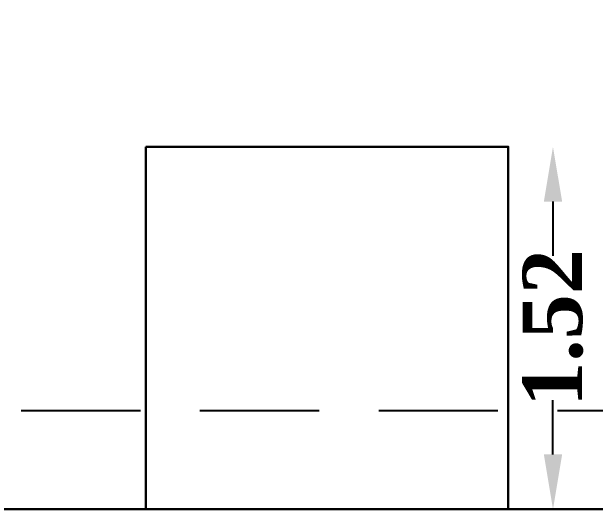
# Model space of a CAD drawing. Header units: metres. Extents: x 0 to 298, y 0 to 162.
# Drawn here: x 182 to 184.449, y 98.897 to 100.984 of the extents above; entities that cross this region are included whole.
import ezdxf

# ---------------------------------------------------------------- set-up
doc = ezdxf.new("R2010")
doc.units = ezdxf.units.M
doc.header["$MEASUREMENT"] = 0
doc.linetypes.add('DASHED', pattern=[0.75, 0.5, -0.25])
doc.linetypes.add('PHANTOM2', pattern=[1.25, 0.625, -0.125, 0.125, -0.125, 0.125, -0.125])
for name, color, linetype in [('BLK_1_FLR_0_CARPET_AREA', 10, 'Continuous'), ('BLK_1_FLR_0_REGULAR_ROOM_4', 117, 'Continuous'), ('BLK_1_FLR_0_ROOM_4_LIGHT_VENTILATION_3', 3, 'Continuous')]:
    doc.layers.add(name, color=color, linetype=linetype)
doc.styles.add('working', font='timesbd.ttf', dxfattribs={"height": 0.25})
doc.dimstyles.new('new model', dxfattribs={"dimtxt": 0.25, "dimasz": 0.23, "dimexe": 0.1, "dimexo": 0.1, "dimgap": 0, "dimtad": 0, "dimtoh": 1, "dimzin": 1, "dimdsep": 46, "dimtxsty": 'working', "dimcen": 0.09, "dimse1": 1, "dimse2": 1, "dimclrd": 8, "dimclre": 8, "dimclrt": 3, "dimadec": 1, "dimazin": 0, "dimtfac": 1, "dimtofl": 0, "dimtmove": 0, "dimatfit": 3, "dimfxl": 0, "dimtolj": 1, "dimtzin": 0, "dimlwd": -1, "dimlwe": -1, "dimarcsym": 0})

# ---------------------------------------------------------------- blocks, each defined once
blk = doc.blocks.new('*D427')
at = {"layer": 'BLK_1_FLR_0_ROOM_4_LIGHT_VENTILATION_3', "color": 232, "linetype": 'PHANTOM2'}
for p, q in [((184.2711, 100.1872), (184.2711, 99.9597)), ((184.2711, 99.1272), (184.2711, 99.3547))]:
    blk.add_line(p, q, dxfattribs=at)
at = {"layer": 'BLK_1_FLR_0_ROOM_4_LIGHT_VENTILATION_3', "color": 232, "lineweight": 35}
for points in [[(184.2328, 100.1872), (184.3095, 100.1872), (184.2711, 100.4172)], [(184.2328, 99.1272), (184.3095, 99.1272), (184.2711, 98.8972)]]:
    blk.add_solid(points, dxfattribs=at)
at = {"layer": 'Defpoints', "color": 0, "lineweight": 35}
for p in [(184.0832, 100.4172), (184.0832, 98.8972), (184.2711, 98.8972)]:
    blk.add_point(p, dxfattribs=at)
at = {"layer": 'BLK_1_FLR_0_ROOM_4_LIGHT_VENTILATION_3', "color": 232, "lineweight": 30, "insert": (184.2711, 99.6572), "char_height": 0.25, "attachment_point": 5, "rotation": 90, "style": 'working'}
blk.add_mtext('\\A1;1.52', dxfattribs=at)

msp = doc.modelspace()

# ---------------------------------------------------------------- linework, layer by layer
at = {"linetype": 'DASHED'}
msp.add_line((228.28999, 99.31294), (170.76649, 99.30858), dxfattribs=at)
at = {"layer": 'BLK_1_FLR_0_CARPET_AREA', "color": 15, "linetype": 'Continuous', "lineweight": 30}
msp.add_lwpolyline([(180.78038, 98.8972), (188.10038, 98.8972), (188.10038, 106.8172), (180.78038, 106.8172)], close=True, dxfattribs=at)
at = {"layer": 'BLK_1_FLR_0_REGULAR_ROOM_4', "color": 3, "lineweight": 30}
msp.add_lwpolyline([(180.78038, 98.8972), (188.10038, 98.8972), (188.10038, 106.8172), (180.78038, 106.8172)], close=True, dxfattribs=at)
at = {"layer": 'BLK_1_FLR_0_ROOM_4_LIGHT_VENTILATION_3', "color": 3, "lineweight": 30}
msp.add_lwpolyline([(182.56318, 100.4172), (184.08318, 100.4172), (184.08318, 98.8972), (182.56318, 98.8972)], close=True, dxfattribs=at)

# ---------------------------------------------------------------- dimensions: what is measured, and where the dimension line sits
at = {"layer": 'BLK_1_FLR_0_ROOM_4_LIGHT_VENTILATION_3', "color": 232, "lineweight": 30}
dim = msp.add_linear_dim(base=(184.27113, 98.8972), p1=(184.08318, 100.4172), p2=(184.08318, 98.8972), angle=90, dimstyle='new model', override={"dimpost": '\\X', "dimclrd": 232, "dimclrt": 232, "dimfxl": 75, "dimfxlon": 1, "dimtfill": 1}, dxfattribs=at)
dim.commit()
dim.dimension.update_dxf_attribs({"geometry": '*D427', "text_midpoint": (184.27113, 99.6572)})

doc.saveas('drawing.dxf')
